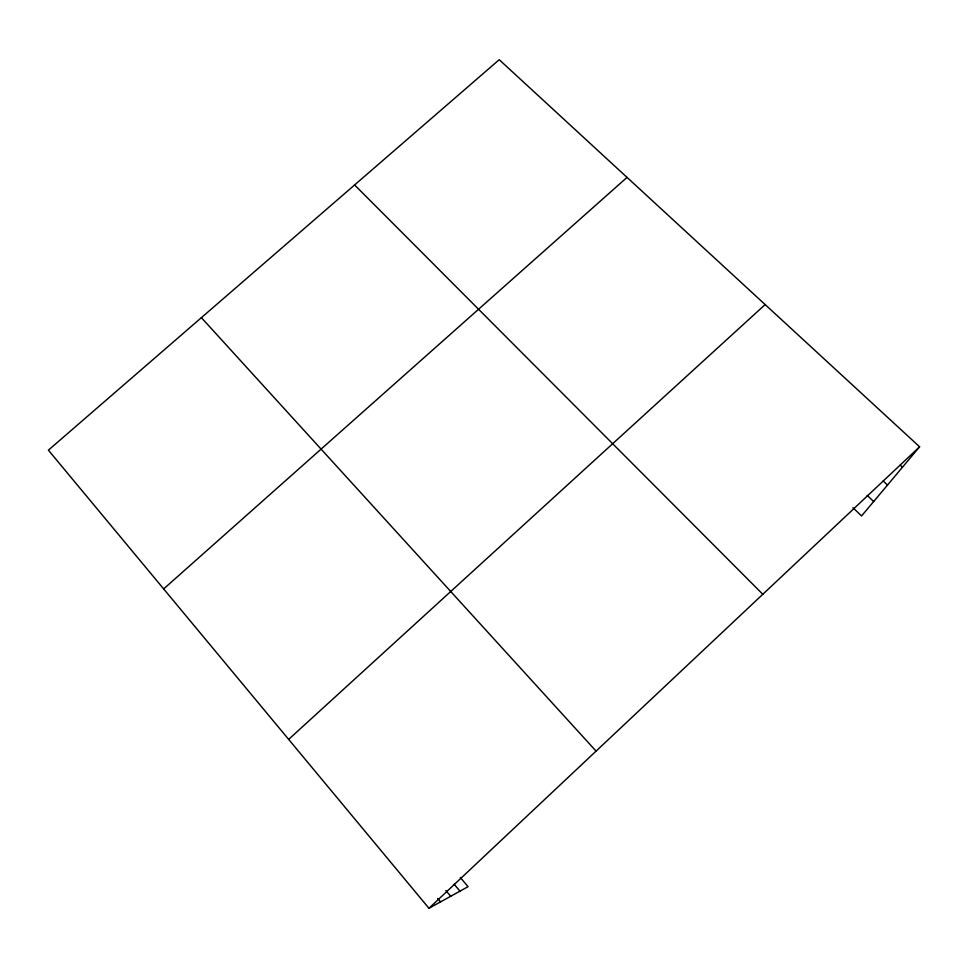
<?xml version="1.0" encoding="UTF-8"?>
<svg xmlns="http://www.w3.org/2000/svg" width="968" height="968" viewBox="0 0 968 968"><rect width="100%" height="100%" fill="white"/><g stroke="black" fill="none" stroke-linecap="round" stroke-linejoin="round"><path stroke-width="1.45" d="M460.308 877.504L468.064 886.676L428.969 908.299L48.4 450.168L499.222 59.701L919.6 446.805L861.58 515.956L852.917 507.692M428.969 908.299L919.6 446.805M288.658 739.383L765.144 304.581M163.665 588.919L627.034 177.398M900.24 465.172L902.454 467.229M883.143 480.951L887.511 485.053M867.183 495.374L873.68 501.533M354.615 184.948L762.808 594.279M201.392 317.661L596.082 751.12M454.161 884.256L459.969 891.153M445.897 890.572L450.689 896.283M437.693 898.389L440.597 901.861"/></g></svg>
